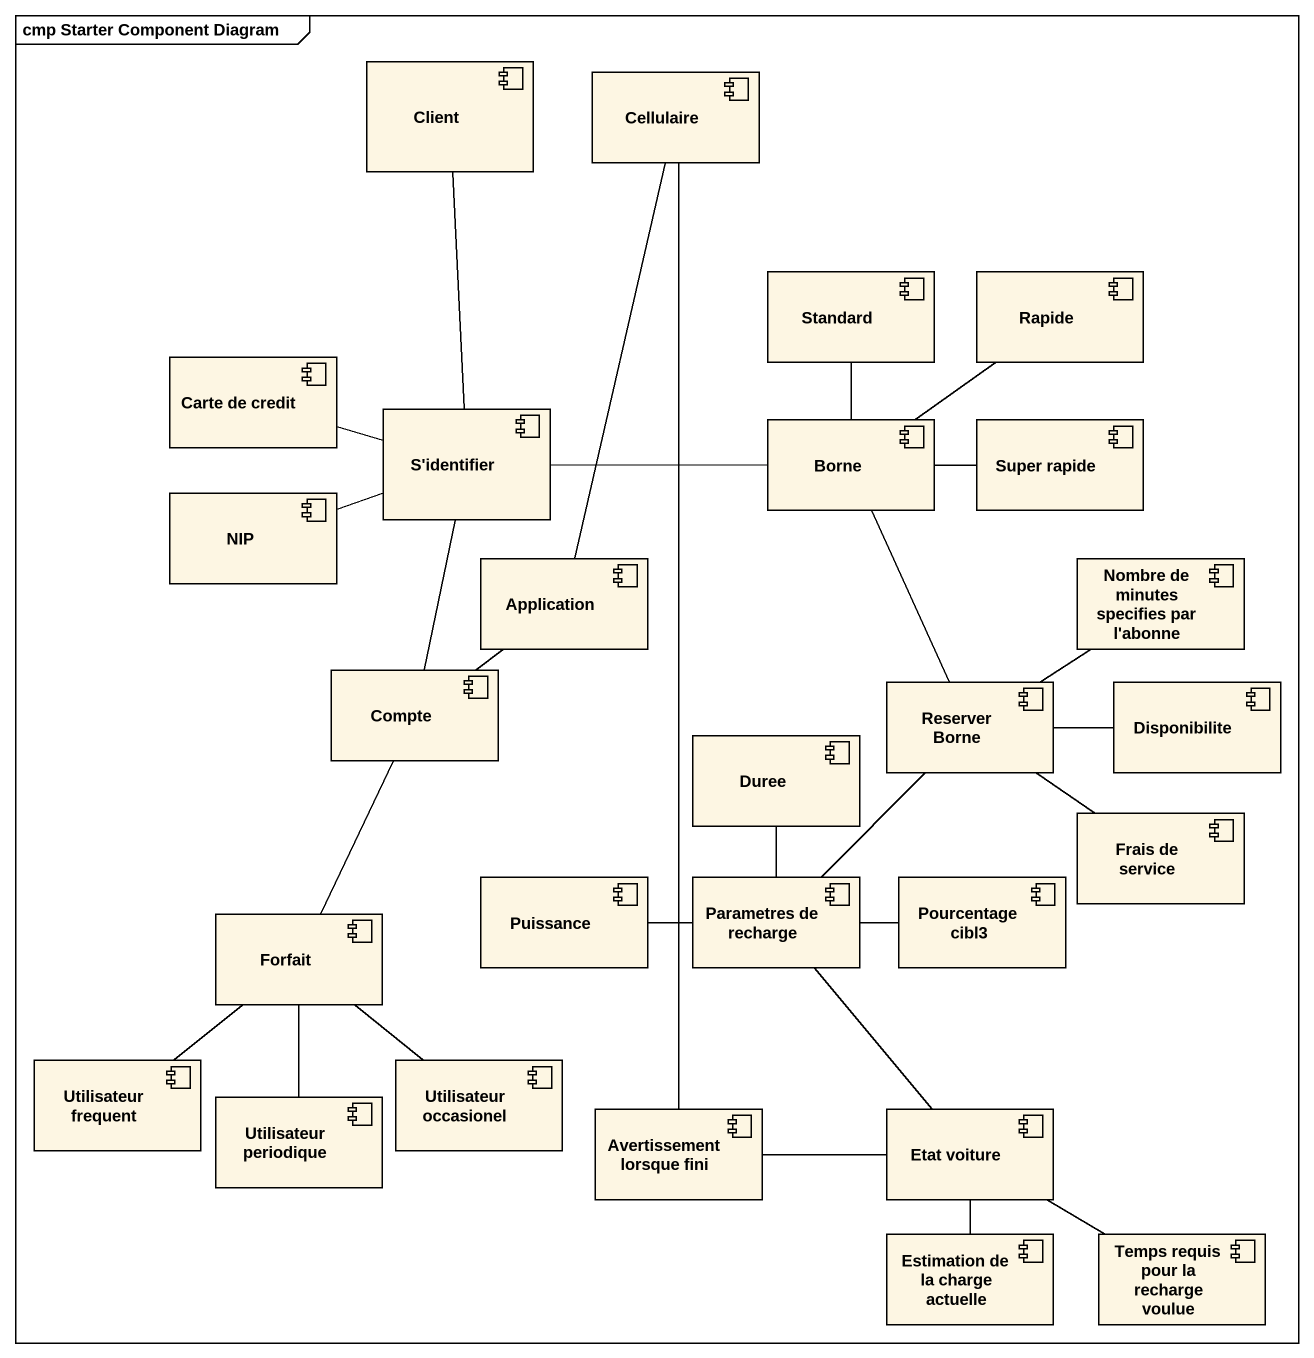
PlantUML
@startuml
mainframe cmp Starter Component Diagram
component Client
component Cellulaire
component Standard
component Rapide
component "Carte de credit" as Carte_de_credit
component "S'identifier" as S_identifier
component Borne
component "Super rapide" as Super_rapide
component NIP
component Application
component "Nombre de minutes specifies par l'abonne" as Nombre_de_minutes_specifies
component Compte
component Duree
component "Reserver Borne" as Reserver_Borne
component Disponibilite
component "Frais de service" as Frais_de_service
component Forfait
component Puissance
component "Parametres de recharge" as Parametres_de_recharge
component "Pourcentage cibl3" as Pourcentage_cibl3
component "Utilisateur frequent" as Utilisateur_frequent
component "Utilisateur occasionel" as Utilisateur_occasionel
component "Utilisateur periodique" as Utilisateur_periodique
component "Avertissement lorsque fini" as Avertissement_lorsque_fini
component "Etat voiture" as Etat_voiture
component "Estimation de la charge actuelle" as Estimation_de_la_charge
component "Temps requis pour la recharge voulue" as Temps_requis_pour_la
Client -- S_identifier
Cellulaire -- Avertissement_lorsque_fini
Rapide -- Borne
Carte_de_credit -right- S_identifier
S_identifier -right- Borne
S_identifier -- Compte
Borne -up- Standard
Borne -right- Super_rapide
Borne -- Reserver_Borne
NIP -right- S_identifier
Application -up- Cellulaire
Compte -up- Application
Compte -- Forfait
Duree -- Parametres_de_recharge
Reserver_Borne -up- Nombre_de_minutes_specifies
Reserver_Borne -right- Disponibilite
Reserver_Borne -- Frais_de_service
Puissance -right- Parametres_de_recharge
Parametres_de_recharge -up- Reserver_Borne
Parametres_de_recharge -right- Pourcentage_cibl3
Parametres_de_recharge -- Etat_voiture
Utilisateur_frequent -up- Forfait
Utilisateur_occasionel -up- Forfait
Utilisateur_periodique -up- Forfait
Etat_voiture -left- Avertissement_lorsque_fini
Etat_voiture -- Estimation_de_la_charge
Etat_voiture -right- Temps_requis_pour_la
@enduml
